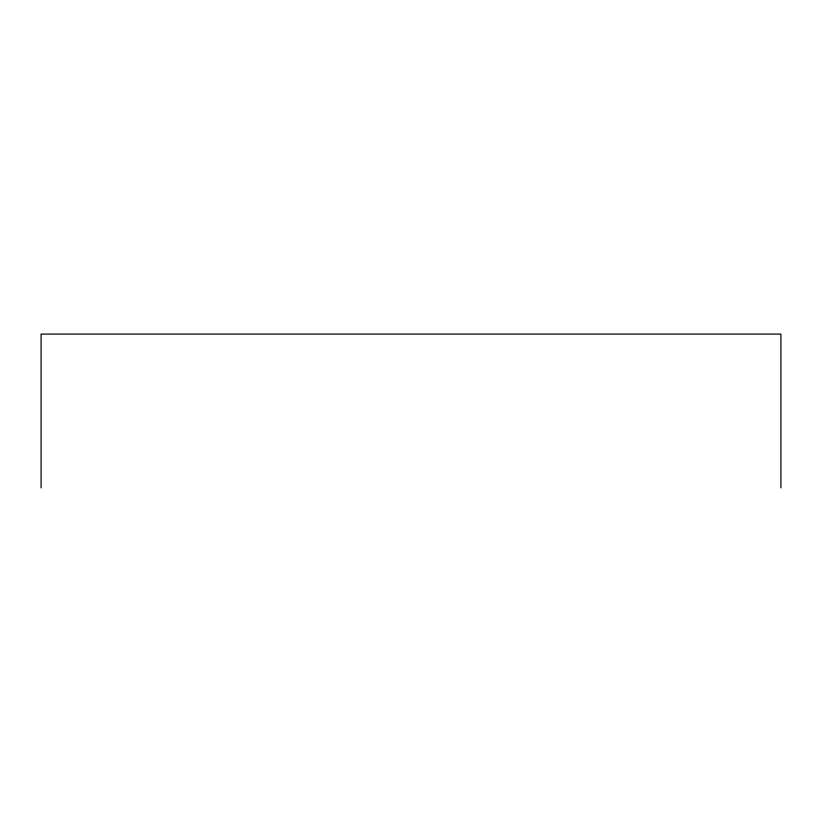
<?xml version="1.0" encoding="UTF-8"?>
<svg xmlns="http://www.w3.org/2000/svg" width="822" height="822" viewBox="0 0 822 822"><rect width="100%" height="100%" fill="white"/><g stroke="black" fill="none" stroke-linecap="round" stroke-linejoin="round"><path stroke-width="1.23" d="M780.9 487.908L780.9 334.092L41.1 334.092L41.1 487.908"/></g></svg>
